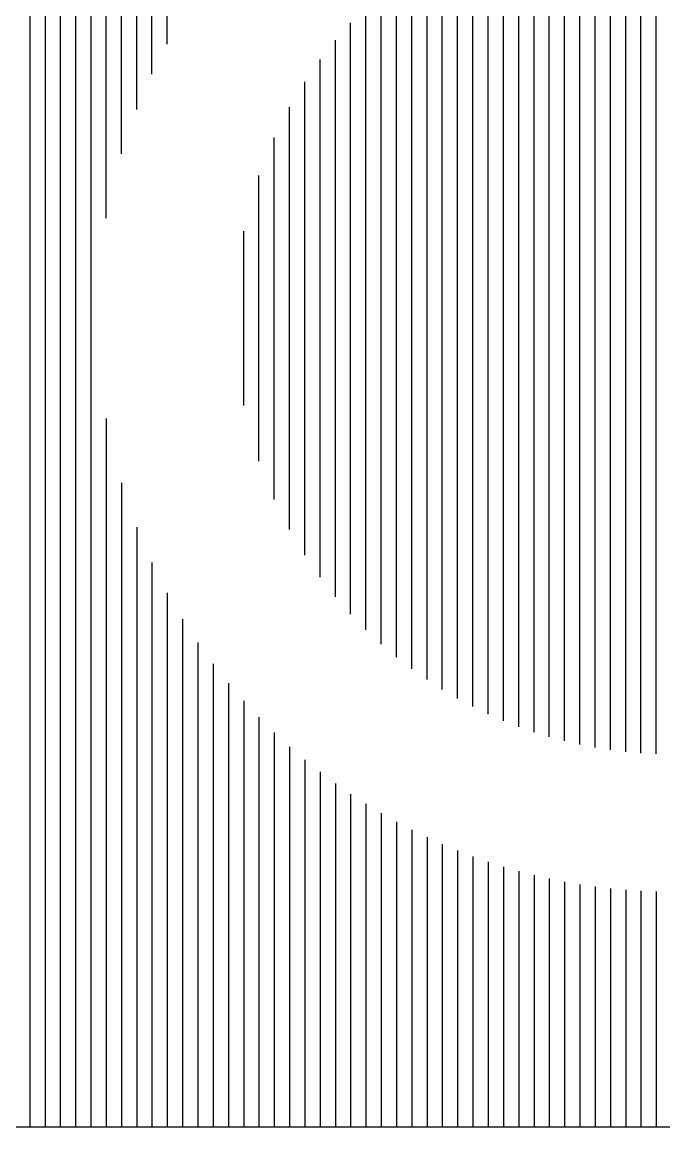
# Model space of a CAD drawing. Header units: millimetres. Extents: x -155 to -21, y -38 to 37.
# Drawn here: x -71.02 to -62.62, y -37.8 to -23.34 of the extents above; entities that cross this region are included whole.
import ezdxf

# ---------------------------------------------------------------- set-up
doc = ezdxf.new("R2010")
doc.units = ezdxf.units.MM
doc.layers.add('Layer 06', color=172, linetype='Continuous', true_color=0x0000bf)

msp = doc.modelspace()

# ---------------------------------------------------------------- linework, layer by layer
at = {"layer": 'Layer 06'}
msp.add_lwpolyline([(-20.724, -37.799), (-20.724, 37.201), (-154.524, 37.201), (-154.524, -37.799)], close=True, dxfattribs=at)
msp.add_lwpolyline([(-20.724, -37.799), (-20.724, 37.201), (-154.524, 37.201), (-154.524, -37.799)], close=True, dxfattribs=at)
msp.add_lwpolyline([(-20.724, -37.799), (-20.724, 37.201), (-154.524, 37.201), (-154.524, -37.799)], close=True, dxfattribs=at)
msp.add_lwpolyline([(-20.724, -37.799), (-20.724, 37.201), (-154.524, 37.201), (-154.524, -37.799)], close=True, dxfattribs=at)
msp.add_lwpolyline([(-20.724, -37.799), (-20.724, 37.201), (-154.524, 37.201), (-154.524, -37.799)], close=True, dxfattribs=at)
msp.add_lwpolyline([(-20.724, -37.799), (-20.724, 37.201), (-154.524, 37.201), (-154.524, -37.799)], close=True, dxfattribs=at)
msp.add_lwpolyline([(-20.724, -37.799), (-20.724, 37.201), (-154.524, 37.201), (-154.524, -37.799)], close=True, dxfattribs=at)
msp.add_lwpolyline([(-20.724, -37.799), (-20.724, 37.201), (-154.524, 37.201), (-154.524, -37.799)], close=True, dxfattribs=at)
msp.add_lwpolyline([(-20.724, -37.799), (-20.724, 37.201), (-154.524, 37.201), (-154.524, -37.799)], close=True, dxfattribs=at)
msp.add_lwpolyline([(-20.724, -37.799), (-20.724, 37.201), (-154.524, 37.201), (-154.524, -37.799)], close=True, dxfattribs=at)
msp.add_lwpolyline([(-20.724, -37.799), (-20.724, 37.201), (-154.524, 37.201), (-154.524, -37.799)], close=True, dxfattribs=at)
msp.add_lwpolyline([(-20.724, -37.799), (-20.724, 37.201), (-154.524, 37.201), (-154.524, -37.799)], close=True, dxfattribs=at)
msp.add_lwpolyline([(-20.724, -37.799), (-20.724, 37.201), (-154.524, 37.201), (-154.524, -37.799)], close=True, dxfattribs=at)
msp.add_lwpolyline([(-20.724, -37.799), (-20.724, 37.201), (-154.524, 37.201), (-154.524, -37.799)], close=True, dxfattribs=at)
msp.add_lwpolyline([(-20.724, -37.799), (-20.724, 37.201), (-154.524, 37.201), (-154.524, -37.799)], close=True, dxfattribs=at)
msp.add_lwpolyline([(-20.724, -37.799), (-20.724, 37.201), (-154.524, 37.201), (-154.524, -37.799)], close=True, dxfattribs=at)
msp.add_lwpolyline([(-20.724, -37.799), (-20.724, 37.201), (-154.524, 37.201), (-154.524, -37.799)], close=True, dxfattribs=at)
msp.add_lwpolyline([(-20.724, -37.799), (-20.724, 37.201), (-154.524, 37.201), (-154.524, -37.799)], close=True, dxfattribs=at)
msp.add_lwpolyline([(-20.724, -37.799), (-20.724, 37.201), (-154.524, 37.201), (-154.524, -37.799)], close=True, dxfattribs=at)
msp.add_lwpolyline([(-20.724, -37.799), (-20.724, 37.201), (-154.524, 37.201), (-154.524, -37.799)], close=True, dxfattribs=at)
msp.add_lwpolyline([(-20.724, -37.799), (-20.724, 37.201), (-154.524, 37.201), (-154.524, -37.799)], close=True, dxfattribs=at)
msp.add_lwpolyline([(-20.724, -37.799), (-20.724, 37.201), (-154.524, 37.201), (-154.524, -37.799)], close=True, dxfattribs=at)
msp.add_lwpolyline([(-20.724, -37.799), (-20.724, 37.201), (-154.524, 37.201), (-154.524, -37.799)], close=True, dxfattribs=at)
msp.add_lwpolyline([(-20.724, -37.799), (-20.724, 37.201), (-154.524, 37.201), (-154.524, -37.799)], close=True, dxfattribs=at)
msp.add_lwpolyline([(-20.724, -37.799), (-20.724, 37.201), (-154.524, 37.201), (-154.524, -37.799)], close=True, dxfattribs=at)
msp.add_lwpolyline([(-20.724, -37.799), (-20.724, 37.201), (-154.524, 37.201), (-154.524, -37.799)], close=True, dxfattribs=at)
msp.add_lwpolyline([(-20.724, -37.799), (-20.724, 37.201), (-154.524, 37.201), (-154.524, -37.799)], close=True, dxfattribs=at)
msp.add_lwpolyline([(-20.724, -37.799), (-20.724, 37.201), (-154.524, 37.201), (-154.524, -37.799)], close=True, dxfattribs=at)
msp.add_lwpolyline([(-20.724, -37.799), (-20.724, 37.201), (-154.524, 37.201), (-154.524, -37.799)], close=True, dxfattribs=at)
msp.add_lwpolyline([(-20.724, -37.799), (-20.724, 37.201), (-154.524, 37.201), (-154.524, -37.799)], close=True, dxfattribs=at)
msp.add_lwpolyline([(-20.724, -37.799), (-20.724, 37.201), (-154.524, 37.201), (-154.524, -37.799)], close=True, dxfattribs=at)
msp.add_lwpolyline([(-20.724, -37.799), (-20.724, 37.201), (-154.524, 37.201), (-154.524, -37.799)], close=True, dxfattribs=at)
msp.add_lwpolyline([(-20.724, -37.799), (-20.724, 37.201), (-154.524, 37.201), (-154.524, -37.799)], close=True, dxfattribs=at)
msp.add_lwpolyline([(-20.724, -37.799), (-20.724, 37.201), (-154.524, 37.201), (-154.524, -37.799)], close=True, dxfattribs=at)
msp.add_lwpolyline([(-20.724, -37.799), (-20.724, 37.201), (-154.524, 37.201), (-154.524, -37.799)], close=True, dxfattribs=at)
msp.add_lwpolyline([(-20.724, -37.799), (-20.724, 37.201), (-154.524, 37.201), (-154.524, -37.799)], close=True, dxfattribs=at)
msp.add_lwpolyline([(-20.724, -37.799), (-20.724, 37.201), (-154.524, 37.201), (-154.524, -37.799)], close=True, dxfattribs=at)
msp.add_lwpolyline([(-20.724, -37.799), (-20.724, 37.201), (-154.524, 37.201), (-154.524, -37.799)], close=True, dxfattribs=at)
msp.add_lwpolyline([(-20.724, -37.799), (-20.724, 37.201), (-154.524, 37.201), (-154.524, -37.799)], close=True, dxfattribs=at)
msp.add_lwpolyline([(-20.724, -37.799), (-20.724, 37.201), (-154.524, 37.201), (-154.524, -37.799)], close=True, dxfattribs=at)
msp.add_lwpolyline([(-20.724, -37.799), (-20.724, 37.201), (-154.524, 37.201), (-154.524, -37.799)], close=True, dxfattribs=at)
msp.add_lwpolyline([(-20.724, -37.799), (-20.724, 37.201), (-154.524, 37.201), (-154.524, -37.799)], close=True, dxfattribs=at)
msp.add_lwpolyline([(-20.724, -37.799), (-20.724, 37.201), (-154.524, 37.201), (-154.524, -37.799)], close=True, dxfattribs=at)
msp.add_lwpolyline([(-20.724, -37.799), (-20.724, 37.201), (-154.524, 37.201), (-154.524, -37.799)], close=True, dxfattribs=at)
msp.add_lwpolyline([(-20.724, -37.799), (-20.724, 37.201), (-154.524, 37.201), (-154.524, -37.799)], close=True, dxfattribs=at)
msp.add_lwpolyline([(-20.724, -37.799), (-20.724, 37.201), (-154.524, 37.201), (-154.524, -37.799)], close=True, dxfattribs=at)
for points in [[(-70.924, -1.522), (-70.924, -37.799)], [(-70.924, -1.522), (-70.924, -37.799)], [(-70.924, -1.522), (-70.924, -37.799)], [(-70.924, -1.522), (-70.924, -37.799)], [(-70.924, -1.522), (-70.924, -37.799)], [(-70.924, -1.522), (-70.924, -37.799)], [(-70.924, -1.522), (-70.924, -37.799)], [(-70.924, -1.522), (-70.924, -37.799)], [(-70.724, -1.522), (-70.724, -37.799)], [(-70.724, -1.522), (-70.724, -37.799)], [(-70.724, -1.522), (-70.724, -37.799)], [(-70.724, -1.522), (-70.724, -37.799)], [(-70.724, -1.522), (-70.724, -37.799)], [(-70.724, -1.522), (-70.724, -37.799)], [(-70.724, -1.522), (-70.724, -37.799)], [(-70.724, -1.522), (-70.724, -37.799)], [(-70.524, -1.522), (-70.524, -37.799)], [(-70.524, -1.522), (-70.524, -37.799)], [(-70.524, -1.522), (-70.524, -37.799)], [(-70.524, -1.522), (-70.524, -37.799)], [(-70.524, -1.522), (-70.524, -37.799)], [(-70.524, -1.522), (-70.524, -37.799)], [(-70.524, -1.522), (-70.524, -37.799)], [(-70.524, -1.522), (-70.524, -37.799)], [(-70.324, -1.522), (-70.324, -37.799)], [(-70.324, -1.522), (-70.324, -37.799)], [(-70.324, -1.522), (-70.324, -37.799)], [(-70.324, -1.522), (-70.324, -37.799)], [(-70.324, -1.522), (-70.324, -37.799)], [(-70.324, -1.522), (-70.324, -37.799)], [(-70.324, -1.522), (-70.324, -37.799)], [(-70.324, -1.522), (-70.324, -37.799)], [(-70.124, -1.522), (-70.124, -37.799)], [(-70.124, -1.522), (-70.124, -37.799)], [(-70.124, -1.522), (-70.124, -37.799)], [(-70.124, -1.522), (-70.124, -37.799)], [(-70.124, -1.522), (-70.124, -37.799)], [(-70.124, -1.522), (-70.124, -37.799)], [(-70.124, -1.522), (-70.124, -37.799)], [(-70.124, -1.522), (-70.124, -37.799)], [(-69.924, -25.909), (-69.924, -12.21)], [(-69.924, -25.909), (-69.924, -12.21)], [(-69.924, -25.909), (-69.924, -12.21)], [(-69.924, -25.909), (-69.924, -12.21)], [(-69.924, -25.909), (-69.924, -12.21)], [(-69.924, -25.909), (-69.924, -12.21)], [(-69.924, -25.909), (-69.924, -12.21)], [(-69.924, -25.909), (-69.924, -12.21)], [(-69.724, -25.067), (-69.724, -13.052)], [(-69.724, -25.067), (-69.724, -13.052)], [(-69.724, -25.067), (-69.724, -13.052)], [(-69.724, -25.067), (-69.724, -13.052)], [(-69.724, -25.067), (-69.724, -13.052)], [(-69.724, -25.067), (-69.724, -13.052)], [(-69.724, -25.067), (-69.724, -13.052)], [(-69.724, -25.067), (-69.724, -13.052)], [(-69.524, -24.487), (-69.524, -13.632)], [(-69.524, -24.487), (-69.524, -13.632)], [(-69.524, -24.487), (-69.524, -13.632)], [(-69.524, -24.487), (-69.524, -13.632)], [(-69.524, -24.487), (-69.524, -13.632)], [(-69.524, -24.487), (-69.524, -13.632)], [(-69.524, -24.487), (-69.524, -13.632)], [(-69.524, -24.487), (-69.524, -13.632)], [(-69.324, -24.022), (-69.324, -14.096)], [(-69.324, -24.022), (-69.324, -14.096)], [(-69.324, -24.022), (-69.324, -14.096)], [(-69.324, -24.022), (-69.324, -14.096)], [(-69.324, -24.022), (-69.324, -14.096)], [(-69.324, -24.022), (-69.324, -14.096)], [(-69.324, -24.022), (-69.324, -14.096)], [(-69.324, -24.022), (-69.324, -14.096)], [(-69.124, -23.628), (-69.124, -14.49)], [(-69.124, -23.628), (-69.124, -14.49)], [(-69.124, -23.628), (-69.124, -14.49)], [(-69.124, -23.628), (-69.124, -14.49)], [(-69.124, -23.628), (-69.124, -14.49)], [(-69.124, -23.628), (-69.124, -14.49)], [(-69.124, -23.628), (-69.124, -14.49)], [(-69.124, -23.628), (-69.124, -14.49)], [(-62.924, -32.906), (-62.924, -21.532)], [(-62.924, -32.906), (-62.924, -21.532)], [(-62.924, -32.906), (-62.924, -21.532)], [(-62.924, -32.906), (-62.924, -21.532)], [(-62.924, -32.906), (-62.924, -21.532)], [(-62.924, -32.906), (-62.924, -21.532)], [(-62.924, -32.906), (-62.924, -21.532)], [(-62.924, -32.906), (-62.924, -21.532)], [(-62.724, -32.916), (-62.724, -21.522)], [(-62.724, -32.916), (-62.724, -21.522)], [(-62.724, -32.916), (-62.724, -21.522)], [(-62.724, -32.916), (-62.724, -21.522)], [(-62.724, -32.916), (-62.724, -21.522)], [(-62.724, -32.916), (-62.724, -21.522)], [(-62.724, -32.916), (-62.724, -21.522)], [(-62.724, -32.916), (-62.724, -21.522)], [(-63.724, -32.794), (-63.724, -21.643)], [(-63.724, -32.794), (-63.724, -21.643)], [(-63.724, -32.794), (-63.724, -21.643)], [(-63.724, -32.794), (-63.724, -21.643)], [(-63.724, -32.794), (-63.724, -21.643)], [(-63.724, -32.794), (-63.724, -21.643)], [(-63.724, -32.794), (-63.724, -21.643)], [(-63.724, -32.794), (-63.724, -21.643)], [(-63.524, -32.833), (-63.524, -21.605)], [(-63.524, -32.833), (-63.524, -21.605)], [(-63.524, -32.833), (-63.524, -21.605)], [(-63.524, -32.833), (-63.524, -21.605)], [(-63.524, -32.833), (-63.524, -21.605)], [(-63.524, -32.833), (-63.524, -21.605)], [(-63.524, -32.833), (-63.524, -21.605)], [(-63.524, -32.833), (-63.524, -21.605)], [(-63.324, -32.865), (-63.324, -21.573)], [(-63.324, -32.865), (-63.324, -21.573)], [(-63.324, -32.865), (-63.324, -21.573)], [(-63.324, -32.865), (-63.324, -21.573)], [(-63.324, -32.865), (-63.324, -21.573)], [(-63.324, -32.865), (-63.324, -21.573)], [(-63.324, -32.865), (-63.324, -21.573)], [(-63.324, -32.865), (-63.324, -21.573)], [(-63.124, -32.889), (-63.124, -21.549)], [(-63.124, -32.889), (-63.124, -21.549)], [(-63.124, -32.889), (-63.124, -21.549)], [(-63.124, -32.889), (-63.124, -21.549)], [(-63.124, -32.889), (-63.124, -21.549)], [(-63.124, -32.889), (-63.124, -21.549)], [(-63.124, -32.889), (-63.124, -21.549)], [(-63.124, -32.889), (-63.124, -21.549)], [(-64.324, -32.632), (-64.324, -21.805)], [(-64.324, -32.632), (-64.324, -21.805)], [(-64.324, -32.632), (-64.324, -21.805)], [(-64.324, -32.632), (-64.324, -21.805)], [(-64.324, -32.632), (-64.324, -21.805)], [(-64.324, -32.632), (-64.324, -21.805)], [(-64.324, -32.632), (-64.324, -21.805)], [(-64.324, -32.632), (-64.324, -21.805)], [(-64.124, -32.694), (-64.124, -21.744)], [(-64.124, -32.694), (-64.124, -21.744)], [(-64.124, -32.694), (-64.124, -21.744)], [(-64.124, -32.694), (-64.124, -21.744)], [(-64.124, -32.694), (-64.124, -21.744)], [(-64.124, -32.694), (-64.124, -21.744)], [(-64.124, -32.694), (-64.124, -21.744)], [(-64.124, -32.694), (-64.124, -21.744)], [(-63.924, -32.748), (-63.924, -21.69)], [(-63.924, -32.748), (-63.924, -21.69)], [(-63.924, -32.748), (-63.924, -21.69)], [(-63.924, -32.748), (-63.924, -21.69)], [(-63.924, -32.748), (-63.924, -21.69)], [(-63.924, -32.748), (-63.924, -21.69)], [(-63.924, -32.748), (-63.924, -21.69)], [(-63.924, -32.748), (-63.924, -21.69)], [(-64.724, -32.483), (-64.724, -21.954)], [(-64.724, -32.483), (-64.724, -21.954)], [(-64.724, -32.483), (-64.724, -21.954)], [(-64.724, -32.483), (-64.724, -21.954)], [(-64.724, -32.483), (-64.724, -21.954)], [(-64.724, -32.483), (-64.724, -21.954)], [(-64.724, -32.483), (-64.724, -21.954)], [(-64.724, -32.483), (-64.724, -21.954)], [(-64.524, -32.562), (-64.524, -21.876)], [(-64.524, -32.562), (-64.524, -21.876)], [(-64.524, -32.562), (-64.524, -21.876)], [(-64.524, -32.562), (-64.524, -21.876)], [(-64.524, -32.562), (-64.524, -21.876)], [(-64.524, -32.562), (-64.524, -21.876)], [(-64.524, -32.562), (-64.524, -21.876)], [(-64.524, -32.562), (-64.524, -21.876)], [(-64.924, -32.396), (-64.924, -22.042)], [(-64.924, -32.396), (-64.924, -22.042)], [(-64.924, -32.396), (-64.924, -22.042)], [(-64.924, -32.396), (-64.924, -22.042)], [(-64.924, -32.396), (-64.924, -22.042)], [(-64.924, -32.396), (-64.924, -22.042)], [(-64.924, -32.396), (-64.924, -22.042)], [(-64.924, -32.396), (-64.924, -22.042)], [(-65.324, -32.192), (-65.324, -22.245)], [(-65.324, -32.192), (-65.324, -22.245)], [(-65.324, -32.192), (-65.324, -22.245)], [(-65.324, -32.192), (-65.324, -22.245)], [(-65.324, -32.192), (-65.324, -22.245)], [(-65.324, -32.192), (-65.324, -22.245)], [(-65.324, -32.192), (-65.324, -22.245)], [(-65.324, -32.192), (-65.324, -22.245)], [(-65.124, -32.299), (-65.124, -22.139)], [(-65.124, -32.299), (-65.124, -22.139)], [(-65.124, -32.299), (-65.124, -22.139)], [(-65.124, -32.299), (-65.124, -22.139)], [(-65.124, -32.299), (-65.124, -22.139)], [(-65.124, -32.299), (-65.124, -22.139)], [(-65.124, -32.299), (-65.124, -22.139)], [(-65.124, -32.299), (-65.124, -22.139)], [(-65.524, -32.075), (-65.524, -22.363)], [(-65.524, -32.075), (-65.524, -22.363)], [(-65.524, -32.075), (-65.524, -22.363)], [(-65.524, -32.075), (-65.524, -22.363)], [(-65.524, -32.075), (-65.524, -22.363)], [(-65.524, -32.075), (-65.524, -22.363)], [(-65.524, -32.075), (-65.524, -22.363)], [(-65.524, -32.075), (-65.524, -22.363)], [(-65.724, -31.946), (-65.724, -22.492)], [(-65.724, -31.946), (-65.724, -22.492)], [(-65.724, -31.946), (-65.724, -22.492)], [(-65.724, -31.946), (-65.724, -22.492)], [(-65.724, -31.946), (-65.724, -22.492)], [(-65.724, -31.946), (-65.724, -22.492)], [(-65.724, -31.946), (-65.724, -22.492)], [(-65.724, -31.946), (-65.724, -22.492)], [(-65.924, -31.805), (-65.924, -22.633)], [(-65.924, -31.805), (-65.924, -22.633)], [(-65.924, -31.805), (-65.924, -22.633)], [(-65.924, -31.805), (-65.924, -22.633)], [(-65.924, -31.805), (-65.924, -22.633)], [(-65.924, -31.805), (-65.924, -22.633)], [(-65.924, -31.805), (-65.924, -22.633)], [(-65.924, -31.805), (-65.924, -22.633)], [(-66.124, -31.65), (-66.124, -22.787)], [(-66.124, -31.65), (-66.124, -22.787)], [(-66.124, -31.65), (-66.124, -22.787)], [(-66.124, -31.65), (-66.124, -22.787)], [(-66.124, -31.65), (-66.124, -22.787)], [(-66.124, -31.65), (-66.124, -22.787)], [(-66.124, -31.65), (-66.124, -22.787)], [(-66.124, -31.65), (-66.124, -22.787)], [(-66.324, -31.481), (-66.324, -22.957)], [(-66.324, -31.481), (-66.324, -22.957)], [(-66.324, -31.481), (-66.324, -22.957)], [(-66.324, -31.481), (-66.324, -22.957)], [(-66.324, -31.481), (-66.324, -22.957)], [(-66.324, -31.481), (-66.324, -22.957)], [(-66.324, -31.481), (-66.324, -22.957)], [(-66.324, -31.481), (-66.324, -22.957)], [(-66.524, -31.295), (-66.524, -23.143)], [(-66.524, -31.295), (-66.524, -23.143)], [(-66.524, -31.295), (-66.524, -23.143)], [(-66.524, -31.295), (-66.524, -23.143)], [(-66.524, -31.295), (-66.524, -23.143)], [(-66.524, -31.295), (-66.524, -23.143)], [(-66.524, -31.295), (-66.524, -23.143)], [(-66.524, -31.295), (-66.524, -23.143)], [(-66.724, -31.089), (-66.724, -23.349)], [(-66.724, -31.089), (-66.724, -23.349)], [(-66.724, -31.089), (-66.724, -23.349)], [(-66.724, -31.089), (-66.724, -23.349)], [(-66.724, -31.089), (-66.724, -23.349)], [(-66.724, -31.089), (-66.724, -23.349)], [(-66.724, -31.089), (-66.724, -23.349)], [(-66.724, -31.089), (-66.724, -23.349)], [(-66.924, -30.861), (-66.924, -23.577)], [(-66.924, -30.861), (-66.924, -23.577)], [(-66.924, -30.861), (-66.924, -23.577)], [(-66.924, -30.861), (-66.924, -23.577)], [(-66.924, -30.861), (-66.924, -23.577)], [(-66.924, -30.861), (-66.924, -23.577)], [(-66.924, -30.861), (-66.924, -23.577)], [(-66.924, -30.861), (-66.924, -23.577)], [(-67.124, -30.606), (-67.124, -23.832)], [(-67.124, -30.606), (-67.124, -23.832)], [(-67.124, -30.606), (-67.124, -23.832)], [(-67.124, -30.606), (-67.124, -23.832)], [(-67.124, -30.606), (-67.124, -23.832)], [(-67.124, -30.606), (-67.124, -23.832)], [(-67.124, -30.606), (-67.124, -23.832)], [(-67.124, -30.606), (-67.124, -23.832)], [(-67.324, -30.317), (-67.324, -24.121)], [(-67.324, -30.317), (-67.324, -24.121)], [(-67.324, -30.317), (-67.324, -24.121)], [(-67.324, -30.317), (-67.324, -24.121)], [(-67.324, -30.317), (-67.324, -24.121)], [(-67.324, -30.317), (-67.324, -24.121)], [(-67.324, -30.317), (-67.324, -24.121)], [(-67.324, -30.317), (-67.324, -24.121)], [(-67.524, -29.983), (-67.524, -24.454)], [(-67.524, -29.983), (-67.524, -24.454)], [(-67.524, -29.983), (-67.524, -24.454)], [(-67.524, -29.983), (-67.524, -24.454)], [(-67.524, -29.983), (-67.524, -24.454)], [(-67.524, -29.983), (-67.524, -24.454)], [(-67.524, -29.983), (-67.524, -24.454)], [(-67.524, -29.983), (-67.524, -24.454)], [(-67.724, -29.587), (-67.724, -24.851)], [(-67.724, -29.587), (-67.724, -24.851)], [(-67.724, -29.587), (-67.724, -24.851)], [(-67.724, -29.587), (-67.724, -24.851)], [(-67.724, -29.587), (-67.724, -24.851)], [(-67.724, -29.587), (-67.724, -24.851)], [(-67.724, -29.587), (-67.724, -24.851)], [(-67.724, -29.587), (-67.724, -24.851)], [(-67.924, -29.088), (-67.924, -25.349)], [(-67.924, -29.088), (-67.924, -25.349)], [(-67.924, -29.088), (-67.924, -25.349)], [(-67.924, -29.088), (-67.924, -25.349)], [(-67.924, -29.088), (-67.924, -25.349)], [(-67.924, -29.088), (-67.924, -25.349)], [(-67.924, -29.088), (-67.924, -25.349)], [(-67.924, -29.088), (-67.924, -25.349)], [(-68.124, -28.359), (-68.124, -26.078)], [(-68.124, -28.359), (-68.124, -26.078)], [(-68.124, -28.359), (-68.124, -26.078)], [(-68.124, -28.359), (-68.124, -26.078)], [(-68.124, -28.359), (-68.124, -26.078)], [(-68.124, -28.359), (-68.124, -26.078)], [(-68.124, -28.359), (-68.124, -26.078)], [(-68.124, -28.359), (-68.124, -26.078)], [(-69.924, -28.529), (-69.924, -37.799)], [(-69.924, -28.529), (-69.924, -37.799)], [(-69.924, -28.529), (-69.924, -37.799)], [(-69.924, -28.529), (-69.924, -37.799)], [(-69.924, -28.529), (-69.924, -37.799)], [(-69.924, -28.529), (-69.924, -37.799)], [(-69.924, -28.529), (-69.924, -37.799)], [(-69.924, -28.529), (-69.924, -37.799)], [(-69.724, -29.37), (-69.724, -37.799)], [(-69.724, -29.37), (-69.724, -37.799)], [(-69.724, -29.37), (-69.724, -37.799)], [(-69.724, -29.37), (-69.724, -37.799)], [(-69.724, -29.37), (-69.724, -37.799)], [(-69.724, -29.37), (-69.724, -37.799)], [(-69.724, -29.37), (-69.724, -37.799)], [(-69.724, -29.37), (-69.724, -37.799)], [(-69.524, -29.951), (-69.524, -37.799)], [(-69.524, -29.951), (-69.524, -37.799)], [(-69.524, -29.951), (-69.524, -37.799)], [(-69.524, -29.951), (-69.524, -37.799)], [(-69.524, -29.951), (-69.524, -37.799)], [(-69.524, -29.951), (-69.524, -37.799)], [(-69.524, -29.951), (-69.524, -37.799)], [(-69.524, -29.951), (-69.524, -37.799)], [(-69.324, -30.415), (-69.324, -37.799)], [(-69.324, -30.415), (-69.324, -37.799)], [(-69.324, -30.415), (-69.324, -37.799)], [(-69.324, -30.415), (-69.324, -37.799)], [(-69.324, -30.415), (-69.324, -37.799)], [(-69.324, -30.415), (-69.324, -37.799)], [(-69.324, -30.415), (-69.324, -37.799)], [(-69.324, -30.415), (-69.324, -37.799)], [(-69.124, -30.809), (-69.124, -37.799)], [(-69.124, -30.809), (-69.124, -37.799)], [(-69.124, -30.809), (-69.124, -37.799)], [(-69.124, -30.809), (-69.124, -37.799)], [(-69.124, -30.809), (-69.124, -37.799)], [(-69.124, -30.809), (-69.124, -37.799)], [(-69.124, -30.809), (-69.124, -37.799)], [(-69.124, -30.809), (-69.124, -37.799)], [(-68.924, -31.154), (-68.924, -37.799)], [(-68.924, -31.154), (-68.924, -37.799)], [(-68.924, -31.154), (-68.924, -37.799)], [(-68.924, -31.154), (-68.924, -37.799)], [(-68.924, -31.154), (-68.924, -37.799)], [(-68.924, -31.154), (-68.924, -37.799)], [(-68.924, -31.154), (-68.924, -37.799)], [(-68.924, -31.154), (-68.924, -37.799)], [(-68.724, -31.461), (-68.724, -37.799)], [(-68.724, -31.461), (-68.724, -37.799)], [(-68.724, -31.461), (-68.724, -37.799)], [(-68.724, -31.461), (-68.724, -37.799)], [(-68.724, -31.461), (-68.724, -37.799)], [(-68.724, -31.461), (-68.724, -37.799)], [(-68.724, -31.461), (-68.724, -37.799)], [(-68.724, -31.461), (-68.724, -37.799)], [(-68.524, -31.739), (-68.524, -37.799)], [(-68.524, -31.739), (-68.524, -37.799)], [(-68.524, -31.739), (-68.524, -37.799)], [(-68.524, -31.739), (-68.524, -37.799)], [(-68.524, -31.739), (-68.524, -37.799)], [(-68.524, -31.739), (-68.524, -37.799)], [(-68.524, -31.739), (-68.524, -37.799)], [(-68.524, -31.739), (-68.524, -37.799)], [(-68.324, -31.992), (-68.324, -37.799)], [(-68.324, -31.992), (-68.324, -37.799)], [(-68.324, -31.992), (-68.324, -37.799)], [(-68.324, -31.992), (-68.324, -37.799)], [(-68.324, -31.992), (-68.324, -37.799)], [(-68.324, -31.992), (-68.324, -37.799)], [(-68.324, -31.992), (-68.324, -37.799)], [(-68.324, -31.992), (-68.324, -37.799)], [(-68.124, -32.225), (-68.124, -37.799)], [(-68.124, -32.225), (-68.124, -37.799)], [(-68.124, -32.225), (-68.124, -37.799)], [(-68.124, -32.225), (-68.124, -37.799)], [(-68.124, -32.225), (-68.124, -37.799)], [(-68.124, -32.225), (-68.124, -37.799)], [(-68.124, -32.225), (-68.124, -37.799)], [(-68.124, -32.225), (-68.124, -37.799)], [(-67.924, -32.439), (-67.924, -37.799)], [(-67.924, -32.439), (-67.924, -37.799)], [(-67.924, -32.439), (-67.924, -37.799)], [(-67.924, -32.439), (-67.924, -37.799)], [(-67.924, -32.439), (-67.924, -37.799)], [(-67.924, -32.439), (-67.924, -37.799)], [(-67.924, -32.439), (-67.924, -37.799)], [(-67.924, -32.439), (-67.924, -37.799)], [(-67.724, -32.638), (-67.724, -37.799)], [(-67.724, -32.638), (-67.724, -37.799)], [(-67.724, -32.638), (-67.724, -37.799)], [(-67.724, -32.638), (-67.724, -37.799)], [(-67.724, -32.638), (-67.724, -37.799)], [(-67.724, -32.638), (-67.724, -37.799)], [(-67.724, -32.638), (-67.724, -37.799)], [(-67.724, -32.638), (-67.724, -37.799)], [(-67.524, -32.823), (-67.524, -37.799)], [(-67.524, -32.823), (-67.524, -37.799)], [(-67.524, -32.823), (-67.524, -37.799)], [(-67.524, -32.823), (-67.524, -37.799)], [(-67.524, -32.823), (-67.524, -37.799)], [(-67.524, -32.823), (-67.524, -37.799)], [(-67.524, -32.823), (-67.524, -37.799)], [(-67.524, -32.823), (-67.524, -37.799)], [(-67.324, -32.994), (-67.324, -37.799)], [(-67.324, -32.994), (-67.324, -37.799)], [(-67.324, -32.994), (-67.324, -37.799)], [(-67.324, -32.994), (-67.324, -37.799)], [(-67.324, -32.994), (-67.324, -37.799)], [(-67.324, -32.994), (-67.324, -37.799)], [(-67.324, -32.994), (-67.324, -37.799)], [(-67.324, -32.994), (-67.324, -37.799)], [(-67.124, -33.154), (-67.124, -37.799)], [(-67.124, -33.154), (-67.124, -37.799)], [(-67.124, -33.154), (-67.124, -37.799)], [(-67.124, -33.154), (-67.124, -37.799)], [(-67.124, -33.154), (-67.124, -37.799)], [(-67.124, -33.154), (-67.124, -37.799)], [(-67.124, -33.154), (-67.124, -37.799)], [(-67.124, -33.154), (-67.124, -37.799)], [(-66.924, -33.304), (-66.924, -37.799)], [(-66.924, -33.304), (-66.924, -37.799)], [(-66.924, -33.304), (-66.924, -37.799)], [(-66.924, -33.304), (-66.924, -37.799)], [(-66.924, -33.304), (-66.924, -37.799)], [(-66.924, -33.304), (-66.924, -37.799)], [(-66.924, -33.304), (-66.924, -37.799)], [(-66.924, -33.304), (-66.924, -37.799)], [(-66.724, -33.443), (-66.724, -37.799)], [(-66.724, -33.443), (-66.724, -37.799)], [(-66.724, -33.443), (-66.724, -37.799)], [(-66.724, -33.443), (-66.724, -37.799)], [(-66.724, -33.443), (-66.724, -37.799)], [(-66.724, -33.443), (-66.724, -37.799)], [(-66.724, -33.443), (-66.724, -37.799)], [(-66.724, -33.443), (-66.724, -37.799)], [(-66.524, -33.573), (-66.524, -37.799)], [(-66.524, -33.573), (-66.524, -37.799)], [(-66.524, -33.573), (-66.524, -37.799)], [(-66.524, -33.573), (-66.524, -37.799)], [(-66.524, -33.573), (-66.524, -37.799)], [(-66.524, -33.573), (-66.524, -37.799)], [(-66.524, -33.573), (-66.524, -37.799)], [(-66.524, -33.573), (-66.524, -37.799)], [(-66.324, -33.694), (-66.324, -37.799)], [(-66.324, -33.694), (-66.324, -37.799)], [(-66.324, -33.694), (-66.324, -37.799)], [(-66.324, -33.694), (-66.324, -37.799)], [(-66.324, -33.694), (-66.324, -37.799)], [(-66.324, -33.694), (-66.324, -37.799)], [(-66.324, -33.694), (-66.324, -37.799)], [(-66.324, -33.694), (-66.324, -37.799)], [(-66.124, -33.807), (-66.124, -37.799)], [(-66.124, -33.807), (-66.124, -37.799)], [(-66.124, -33.807), (-66.124, -37.799)], [(-66.124, -33.807), (-66.124, -37.799)], [(-66.124, -33.807), (-66.124, -37.799)], [(-66.124, -33.807), (-66.124, -37.799)], [(-66.124, -33.807), (-66.124, -37.799)], [(-66.124, -33.807), (-66.124, -37.799)], [(-65.924, -33.912), (-65.924, -37.799)], [(-65.924, -33.912), (-65.924, -37.799)], [(-65.924, -33.912), (-65.924, -37.799)], [(-65.924, -33.912), (-65.924, -37.799)], [(-65.924, -33.912), (-65.924, -37.799)], [(-65.924, -33.912), (-65.924, -37.799)], [(-65.924, -33.912), (-65.924, -37.799)], [(-65.924, -33.912), (-65.924, -37.799)], [(-65.724, -34.009), (-65.724, -37.799)], [(-65.724, -34.009), (-65.724, -37.799)], [(-65.724, -34.009), (-65.724, -37.799)], [(-65.724, -34.009), (-65.724, -37.799)], [(-65.724, -34.009), (-65.724, -37.799)], [(-65.724, -34.009), (-65.724, -37.799)], [(-65.724, -34.009), (-65.724, -37.799)], [(-65.724, -34.009), (-65.724, -37.799)], [(-65.524, -34.099), (-65.524, -37.799)], [(-65.524, -34.099), (-65.524, -37.799)], [(-65.524, -34.099), (-65.524, -37.799)], [(-65.524, -34.099), (-65.524, -37.799)], [(-65.524, -34.099), (-65.524, -37.799)], [(-65.524, -34.099), (-65.524, -37.799)], [(-65.524, -34.099), (-65.524, -37.799)], [(-65.524, -34.099), (-65.524, -37.799)], [(-65.324, -34.183), (-65.324, -37.799)], [(-65.324, -34.183), (-65.324, -37.799)], [(-65.324, -34.183), (-65.324, -37.799)], [(-65.324, -34.183), (-65.324, -37.799)], [(-65.324, -34.183), (-65.324, -37.799)], [(-65.324, -34.183), (-65.324, -37.799)], [(-65.324, -34.183), (-65.324, -37.799)], [(-65.324, -34.183), (-65.324, -37.799)], [(-65.124, -34.259), (-65.124, -37.799)], [(-65.124, -34.259), (-65.124, -37.799)], [(-65.124, -34.259), (-65.124, -37.799)], [(-65.124, -34.259), (-65.124, -37.799)], [(-65.124, -34.259), (-65.124, -37.799)], [(-65.124, -34.259), (-65.124, -37.799)], [(-65.124, -34.259), (-65.124, -37.799)], [(-65.124, -34.259), (-65.124, -37.799)], [(-64.924, -34.33), (-64.924, -37.799)], [(-64.924, -34.33), (-64.924, -37.799)], [(-64.924, -34.33), (-64.924, -37.799)], [(-64.924, -34.33), (-64.924, -37.799)], [(-64.924, -34.33), (-64.924, -37.799)], [(-64.924, -34.33), (-64.924, -37.799)], [(-64.924, -34.33), (-64.924, -37.799)], [(-64.924, -34.33), (-64.924, -37.799)], [(-64.724, -34.394), (-64.724, -37.799)], [(-64.724, -34.394), (-64.724, -37.799)], [(-64.724, -34.394), (-64.724, -37.799)], [(-64.724, -34.394), (-64.724, -37.799)], [(-64.724, -34.394), (-64.724, -37.799)], [(-64.724, -34.394), (-64.724, -37.799)], [(-64.724, -34.394), (-64.724, -37.799)], [(-64.724, -34.394), (-64.724, -37.799)], [(-64.524, -34.451), (-64.524, -37.799)], [(-64.524, -34.451), (-64.524, -37.799)], [(-64.524, -34.451), (-64.524, -37.799)], [(-64.524, -34.451), (-64.524, -37.799)], [(-64.524, -34.451), (-64.524, -37.799)], [(-64.524, -34.451), (-64.524, -37.799)], [(-64.524, -34.451), (-64.524, -37.799)], [(-64.524, -34.451), (-64.524, -37.799)], [(-64.324, -34.503), (-64.324, -37.799)], [(-64.324, -34.503), (-64.324, -37.799)], [(-64.324, -34.503), (-64.324, -37.799)], [(-64.324, -34.503), (-64.324, -37.799)], [(-64.324, -34.503), (-64.324, -37.799)], [(-64.324, -34.503), (-64.324, -37.799)], [(-64.324, -34.503), (-64.324, -37.799)], [(-64.324, -34.503), (-64.324, -37.799)], [(-64.124, -34.549), (-64.124, -37.799)], [(-64.124, -34.549), (-64.124, -37.799)], [(-64.124, -34.549), (-64.124, -37.799)], [(-64.124, -34.549), (-64.124, -37.799)], [(-64.124, -34.549), (-64.124, -37.799)], [(-64.124, -34.549), (-64.124, -37.799)], [(-64.124, -34.549), (-64.124, -37.799)], [(-64.124, -34.549), (-64.124, -37.799)], [(-63.924, -34.59), (-63.924, -37.799)], [(-63.924, -34.59), (-63.924, -37.799)], [(-63.924, -34.59), (-63.924, -37.799)], [(-63.924, -34.59), (-63.924, -37.799)], [(-63.924, -34.59), (-63.924, -37.799)], [(-63.924, -34.59), (-63.924, -37.799)], [(-63.924, -34.59), (-63.924, -37.799)], [(-63.924, -34.59), (-63.924, -37.799)], [(-63.724, -34.625), (-63.724, -37.799)], [(-63.724, -34.625), (-63.724, -37.799)], [(-63.724, -34.625), (-63.724, -37.799)], [(-63.724, -34.625), (-63.724, -37.799)], [(-63.724, -34.625), (-63.724, -37.799)], [(-63.724, -34.625), (-63.724, -37.799)], [(-63.724, -34.625), (-63.724, -37.799)], [(-63.724, -34.625), (-63.724, -37.799)], [(-63.524, -34.654), (-63.524, -37.799)], [(-63.524, -34.654), (-63.524, -37.799)], [(-63.524, -34.654), (-63.524, -37.799)], [(-63.524, -34.654), (-63.524, -37.799)], [(-63.524, -34.654), (-63.524, -37.799)], [(-63.524, -34.654), (-63.524, -37.799)], [(-63.524, -34.654), (-63.524, -37.799)], [(-63.524, -34.654), (-63.524, -37.799)], [(-63.324, -34.678), (-63.324, -37.799)], [(-63.324, -34.678), (-63.324, -37.799)], [(-63.324, -34.678), (-63.324, -37.799)], [(-63.324, -34.678), (-63.324, -37.799)], [(-63.324, -34.678), (-63.324, -37.799)], [(-63.324, -34.678), (-63.324, -37.799)], [(-63.324, -34.678), (-63.324, -37.799)], [(-63.324, -34.678), (-63.324, -37.799)], [(-63.124, -34.696), (-63.124, -37.799)], [(-63.124, -34.696), (-63.124, -37.799)], [(-63.124, -34.696), (-63.124, -37.799)], [(-63.124, -34.696), (-63.124, -37.799)], [(-63.124, -34.696), (-63.124, -37.799)], [(-63.124, -34.696), (-63.124, -37.799)], [(-63.124, -34.696), (-63.124, -37.799)], [(-63.124, -34.696), (-63.124, -37.799)], [(-62.924, -34.709), (-62.924, -37.799)], [(-62.924, -34.709), (-62.924, -37.799)], [(-62.924, -34.709), (-62.924, -37.799)], [(-62.924, -34.709), (-62.924, -37.799)], [(-62.924, -34.709), (-62.924, -37.799)], [(-62.924, -34.709), (-62.924, -37.799)], [(-62.924, -34.709), (-62.924, -37.799)], [(-62.924, -34.709), (-62.924, -37.799)], [(-62.724, -34.717), (-62.724, -37.799)], [(-62.724, -34.717), (-62.724, -37.799)], [(-62.724, -34.717), (-62.724, -37.799)], [(-62.724, -34.717), (-62.724, -37.799)], [(-62.724, -34.717), (-62.724, -37.799)], [(-62.724, -34.717), (-62.724, -37.799)], [(-62.724, -34.717), (-62.724, -37.799)], [(-62.724, -34.717), (-62.724, -37.799)]]:
    msp.add_lwpolyline(points, dxfattribs=at)

doc.saveas('drawing.dxf')
